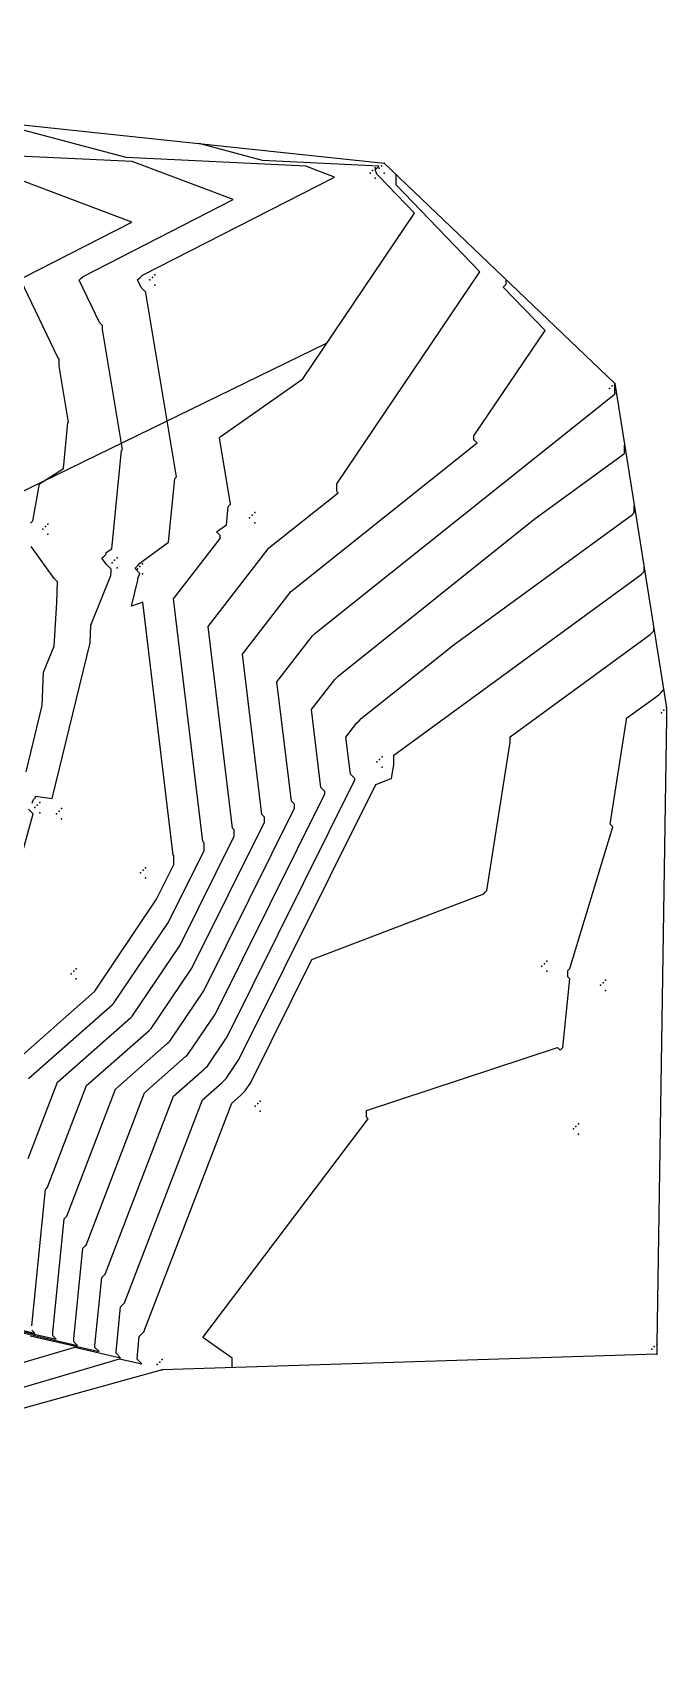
# Model space of a CAD drawing. Header units: metres. Extents: x 419582 to 423558, y 4805372 to 4807539.
# Drawn here: x 423465.4 to 423490.4, y 4807361.1 to 4807425.1 of the extents above; entities that cross this region are included whole.
import ezdxf

# ---------------------------------------------------------------- set-up
doc = ezdxf.new("R2010")
doc.units = ezdxf.units.M
for name, color, linetype in [('C-TINN', 4, 'Continuous'), ('C-TINN-BNDY', 110, 'Continuous'), ('C-TOPO-MAJR', 9, 'Continuous'), ('C-TOPO-MINR', 8, 'Continuous')]:
    doc.layers.add(name, color=color, linetype=linetype)

msp = doc.modelspace()

# ---------------------------------------------------------------- linework, layer by layer
at = {"flags": 128}
msp.add_lwpolyline([(423476.98, 4807412.834), (423449.834, 4807399.592)], dxfattribs=at)
at = {"layer": 'C-TINN', "color": 4, "linetype": 'Continuous', "lineweight": -3}
for p in [(423478.71, 4807419.56, 1708.6), (423478.81, 4807419.66, 1708.6), (423478.91, 4807419.76, 1708.6), (423479.06, 4807419.75, 1707.11), (423479.16, 4807419.85, 1707.11), (423479.26, 4807419.95, 1707.11), (423479.26, 4807419.55, 1707.11), (423478.91, 4807419.36, 1708.6), (423470.03, 4807415.34, 1708.79), (423470.13, 4807415.44, 1708.79), (423470.23, 4807415.54, 1708.79), (423470.23, 4807415.14, 1708.79), (423488.25, 4807411.16, 1705.01), (423488.35, 4807411.26, 1705.01), (423488.15, 4807411.06, 1705.01), (423488.35, 4807410.86, 1705.01), (423473.96, 4807405.96, 1707.6), (423474.06, 4807406.06, 1707.6), (423474.16, 4807406.16, 1707.6), (423465.81, 4807405.51, 1710.59), (423465.91, 4807405.61, 1710.59), (423466.01, 4807405.71, 1710.59), (423474.16, 4807405.76, 1707.6), (423466.01, 4807405.31, 1710.59), (423468.54, 4807404.18, 1709.89), (423468.64, 4807404.28, 1709.89), (423468.74, 4807404.38, 1709.89), (423469.64, 4807404.04, 1708.9), (423469.74, 4807404.14, 1708.9), (423468.74, 4807403.98, 1709.89), (423469.54, 4807403.94, 1708.9), (423469.74, 4807403.74, 1708.9), (423490.29, 4807398.36, 1699.7), (423490.39, 4807398.46, 1699.7), (423490.19, 4807398.26, 1699.7), (423490.39, 4807398.06, 1699.7), (423479.08, 4807396.42, 1702.1), (423479.18, 4807396.52, 1702.1), (423478.98, 4807396.32, 1702.1), (423479.18, 4807396.12, 1702.1), (423465.49, 4807394.52, 1709.75), (423465.59, 4807394.62, 1709.75), (423465.69, 4807394.72, 1709.75), (423466.55, 4807394.48, 1709.63), (423465.69, 4807394.32, 1709.75), (423466.35, 4807394.28, 1709.63), (423466.45, 4807394.38, 1709.63), (423466.55, 4807394.08, 1709.63), (423469.66, 4807391.95, 1709.94), (423469.76, 4807392.05, 1709.94), (423469.86, 4807392.15, 1709.94), (423469.86, 4807391.75, 1709.94), (423467.03, 4807388.06, 1709.98), (423467.13, 4807388.16, 1709.98), (423485.48, 4807388.26, 1700.37), (423485.58, 4807388.36, 1700.37), (423485.68, 4807388.46, 1700.37), (423485.68, 4807388.06, 1700.37), (423466.93, 4807387.96, 1709.98), (423467.13, 4807387.76, 1709.98), (423487.79, 4807387.51, 1699.42), (423487.89, 4807387.61, 1699.42), (423487.99, 4807387.71, 1699.42), (423487.99, 4807387.31, 1699.42), (423474.38, 4807382.94, 1700.19), (423474.18, 4807382.74, 1700.19), (423474.28, 4807382.84, 1700.19), (423474.38, 4807382.54, 1700.19), (423486.72, 4807381.84, 1699.63), (423486.82, 4807381.94, 1699.63), (423486.92, 4807382.04, 1699.63), (423486.92, 4807381.64, 1699.63), (423490.01, 4807373.35, 1699.76), (423470.52, 4807372.74, 1700.04), (423489.81, 4807373.15, 1699.76), (423489.91, 4807373.25, 1699.76), (423490.01, 4807372.95, 1699.76), (423470.32, 4807372.54, 1700.04), (423470.42, 4807372.64, 1700.04), (423470.52, 4807372.34, 1700.04)]:
    msp.add_point(p, dxfattribs=at)
at = {"layer": 'C-TINN-BNDY', "color": 110, "linetype": 'Continuous', "lineweight": -3, "flags": 128}
msp.add_lwpolyline([(423155.26, 4807511.44), (423220.21, 4807493.91), (423248.63, 4807482.99), (423287.58, 4807472.64), (423324.86, 4807458.82), (423338.71, 4807455.21), (423346.85, 4807452.21), (423376.85, 4807442.88), (423407.17, 4807432.75), (423426.06, 4807425.57), (423479.26, 4807419.95), (423488.35, 4807411.26), (423490.39, 4807398.46), (423490.39, 4807398.06), (423490.01, 4807373.35), (423490.01, 4807372.95), (423470.52, 4807372.34), (422724.87, 4807165.92)], dxfattribs=at)
at = {"layer": 'C-TOPO-MAJR', "color": 9, "linetype": 'Continuous', "lineweight": -3, "flags": 128}
for points, elevation in [([(423465.394, 4807394.696), (423465.441, 4807394.834), (423465.528, 4807394.921), (423465.528, 4807394.971), (423466.173, 4807394.873), (423467.672, 4807401.021), (423467.699, 4807401.713), (423468.494, 4807403.674), (423468.504, 4807403.845), (423468.507, 4807403.926), (423468.314, 4807404.118), (423468.142, 4807404.358), (423468.227, 4807404.442), (423468.311, 4807404.526), (423468.311, 4807404.589), (423468.531, 4807404.729), (423468.907, 4807408.607), (423468.951, 4807408.651), (423468.164, 4807413.384), (423468.164, 4807413.541), (423468.042, 4807413.662), (423467.246, 4807415.332), (423467.321, 4807415.407), (423467.396, 4807415.482), (423473.316, 4807418.509), (423469.334, 4807420.019), (423463.712, 4807420.284)], 1710), ([(423461.8, 4807374.587), (423466.341, 4807373.543), (423466.208, 4807373.676), (423466.208, 4807373.81), (423466.653, 4807378.296), (423466.704, 4807378.346), (423466.754, 4807378.396), (423468.679, 4807383.411), (423470.716, 4807385.206), (423470.767, 4807385.257), (423470.818, 4807385.308), (423472.15, 4807387.286), (423475.733, 4807394.504), (423475.733, 4807394.652), (423475.607, 4807394.778), (423475.039, 4807399.484), (423476.439, 4807401.297), (423476.486, 4807401.345), (423476.533, 4807401.392), (423488.318, 4807410.811), (423488.353, 4807410.836), (423488.354, 4807410.836), (423488.354, 4807410.837), (423488.354, 4807411.236)], 1705), ([(423473.304, 4807372.427), (423473.276, 4807372.456), (423473.276, 4807372.799), (423472.12, 4807373.608), (423478.635, 4807382.235), (423478.567, 4807382.303), (423478.567, 4807382.567), (423486.1, 4807385.05), (423486.2, 4807384.95), (423486.25, 4807385), (423486.3, 4807385.05), (423486.58, 4807387.768), (423486.502, 4807387.846), (423486.502, 4807388.09), (423486.541, 4807388.129), (423486.58, 4807388.168), (423488.281, 4807393.761), (423488.171, 4807393.872), (423488.814, 4807397.992), (423488.814, 4807398.043), (423490.086, 4807398.972), (423490.18, 4807399.066), (423490.275, 4807399.161), (423490.275, 4807399.183)], 1700), ([(423464.45, 4807390.716), (423465.43, 4807394.278), (423465.248, 4807394.46)], 1710)]:
    msp.add_lwpolyline(points, dxfattribs=dict(at, elevation=elevation))
at = {"layer": 'C-TOPO-MINR', "color": 8, "linetype": 'Continuous', "lineweight": -3, "flags": 128}
for points, elevation in [([(423464.105, 4807383.969), (423467.836, 4807387.257), (423467.846, 4807387.267), (423467.856, 4807387.278), (423470.296, 4807390.901), (423470.977, 4807392.274), (423470.977, 4807392.626), (423470.953, 4807392.65), (423469.752, 4807402.626), (423469.303, 4807402.472), (423469.552, 4807403.493), (423469.554, 4807403.556), (423469.639, 4807403.764), (423469.459, 4807403.944), (423469.459, 4807403.984), (423469.549, 4807404.074), (423469.639, 4807404.164), (423470.769, 4807404.994), (423471.012, 4807407.504), (423471.08, 4807407.571), (423469.871, 4807414.835), (423469.871, 4807414.862), (423469.685, 4807415.049), (423469.547, 4807415.339), (423469.642, 4807415.434), (423469.738, 4807415.53), (423477.312, 4807419.403), (423476.174, 4807419.834), (423469.092, 4807420.169), (423463.791, 4807421.584)], 1709), ([(423465.249, 4807383.83), (423468.556, 4807386.745), (423468.576, 4807386.765), (423468.596, 4807386.785), (423470.759, 4807389.997), (423472.166, 4807392.831), (423472.166, 4807393.132), (423472.117, 4807393.182), (423470.963, 4807402.758), (423472.8, 4807405.138), (423472.8, 4807405.262), (423472.662, 4807405.4), (423473.048, 4807405.684), (423473.118, 4807406.401), (423473.208, 4807406.492), (423472.773, 4807409.112), (423472.839, 4807409.178), (423476.06, 4807411.44), (423480.454, 4807417.973), (423479.051, 4807419.437), (423478.97, 4807419.517), (423478.911, 4807419.696), (423478.97, 4807419.756), (423479.011, 4807419.796), (423479.051, 4807419.837), (423474.472, 4807420.053), (423471.976, 4807420.72)], 1708), ([(423465.053, 4807415.434), (423469.32, 4807417.615), (423462.494, 4807420.203)], 1711), ([(423465.235, 4807380.677), (423466.392, 4807383.69), (423469.276, 4807386.232), (423469.306, 4807386.262), (423469.337, 4807386.293), (423471.223, 4807389.093), (423473.355, 4807393.389), (423473.355, 4807393.639), (423473.28, 4807393.714), (423472.322, 4807401.667), (423474.686, 4807404.73), (423474.697, 4807404.741), (423474.708, 4807404.752), (423477.447, 4807406.941), (423477.401, 4807406.988), (423477.401, 4807407.295), (423483.028, 4807415.661), (423479.726, 4807419.105), (423479.731, 4807419.111), (423479.736, 4807419.116), (423479.736, 4807419.495)], 1707), ([(423465.326, 4807405.746), (423465.412, 4807405.831), (423465.433, 4807405.908), (423465.677, 4807407.299), (423466.627, 4807407.906), (423466.802, 4807409.71), (423466.822, 4807409.731), (423466.456, 4807411.933), (423466.456, 4807412.22), (423466.399, 4807412.276), (423464.946, 4807415.326)], 1711), ([(423465.379, 4807374.066), (423465.914, 4807379.456), (423465.954, 4807379.497), (423465.995, 4807379.537), (423467.536, 4807383.551), (423469.996, 4807385.719), (423470.037, 4807385.76), (423470.077, 4807385.8), (423471.687, 4807388.19), (423474.544, 4807393.946), (423474.544, 4807394.145), (423474.443, 4807394.246), (423473.681, 4807400.576), (423475.562, 4807403.014), (423475.591, 4807403.043), (423475.62, 4807403.072), (423482.926, 4807408.911), (423482.802, 4807409.034), (423482.802, 4807409.187), (423485.602, 4807413.349), (423483.959, 4807415.062), (423484.012, 4807415.115), (423484.065, 4807415.168), (423484.065, 4807415.357)], 1706), ([(423463.558, 4807374.134), (423467.183, 4807373.301), (423467.037, 4807373.447), (423467.037, 4807373.554), (423467.393, 4807377.136), (423467.453, 4807377.196), (423467.513, 4807377.256), (423469.823, 4807383.272), (423471.436, 4807384.694), (423471.497, 4807384.755), (423471.558, 4807384.816), (423472.614, 4807386.383), (423476.921, 4807395.061), (423476.921, 4807395.158), (423476.77, 4807395.309), (423476.398, 4807398.393), (423477.315, 4807399.581), (423477.38, 4807399.647), (423477.446, 4807399.712), (423485.167, 4807405.883), (423488.7, 4807408.463), (423488.719, 4807408.482), (423488.738, 4807408.501), (423488.738, 4807408.825)], 1704), ([(423465.316, 4807373.681), (423468.026, 4807373.058), (423467.866, 4807373.218), (423467.866, 4807373.298), (423468.132, 4807375.975), (423468.202, 4807376.045), (423468.273, 4807376.116), (423470.967, 4807383.132), (423472.156, 4807384.181), (423472.228, 4807384.252), (423472.299, 4807384.323), (423473.077, 4807385.479), (423478.11, 4807395.618), (423478.11, 4807395.664), (423477.933, 4807395.841), (423477.757, 4807397.302), (423478.191, 4807397.865), (423478.275, 4807397.948), (423478.359, 4807398.032), (423482.016, 4807400.955), (423489.046, 4807406.091), (423489.084, 4807406.128), (423489.122, 4807406.166), (423489.122, 4807406.415)], 1703), ([(423465.154, 4807395.934), (423465.791, 4807398.549), (423465.844, 4807399.87), (423466.256, 4807400.888), (423466.364, 4807402.619), (423466.386, 4807403.43), (423466.259, 4807403.558), (423465.356, 4807404.817)], 1711), ([(423443.556, 4807364.875), (423448.324, 4807367.698), (423467.074, 4807373.228), (423468.869, 4807372.815), (423468.695, 4807372.989), (423468.695, 4807373.042), (423468.871, 4807374.815), (423468.951, 4807374.895), (423469.032, 4807374.975), (423472.11, 4807382.993), (423472.877, 4807383.668), (423472.958, 4807383.75), (423473.04, 4807383.831), (423473.541, 4807384.575), (423478.929, 4807395.43), (423479.544, 4807395.666), (423479.55, 4807395.671), (423479.556, 4807395.677), (423479.639, 4807396.209), (423479.639, 4807396.592), (423489.393, 4807403.718), (423489.45, 4807403.774), (423489.506, 4807403.831), (423489.506, 4807404.004)], 1702), ([(423457.313, 4807368.684), (423459.649, 4807370.066), (423468.832, 4807372.775), (423469.711, 4807372.573), (423469.524, 4807372.76), (423469.524, 4807372.786), (423469.61, 4807373.654), (423469.701, 4807373.744), (423469.791, 4807373.835), (423473.254, 4807382.853), (423473.597, 4807383.155), (423473.688, 4807383.247), (423473.78, 4807383.339), (423474.004, 4807383.672), (423476.416, 4807388.529), (423483.186, 4807391.122), (423483.249, 4807391.186), (423483.313, 4807391.249), (423484.226, 4807397.101), (423484.226, 4807397.317), (423489.74, 4807401.345), (423489.815, 4807401.42), (423489.891, 4807401.496), (423489.891, 4807401.594)], 1701), ([(423460.042, 4807375.04), (423465.498, 4807373.786), (423465.379, 4807373.905)], 1706)]:
    msp.add_lwpolyline(points, dxfattribs=dict(at, elevation=elevation))

doc.saveas('drawing.dxf')
